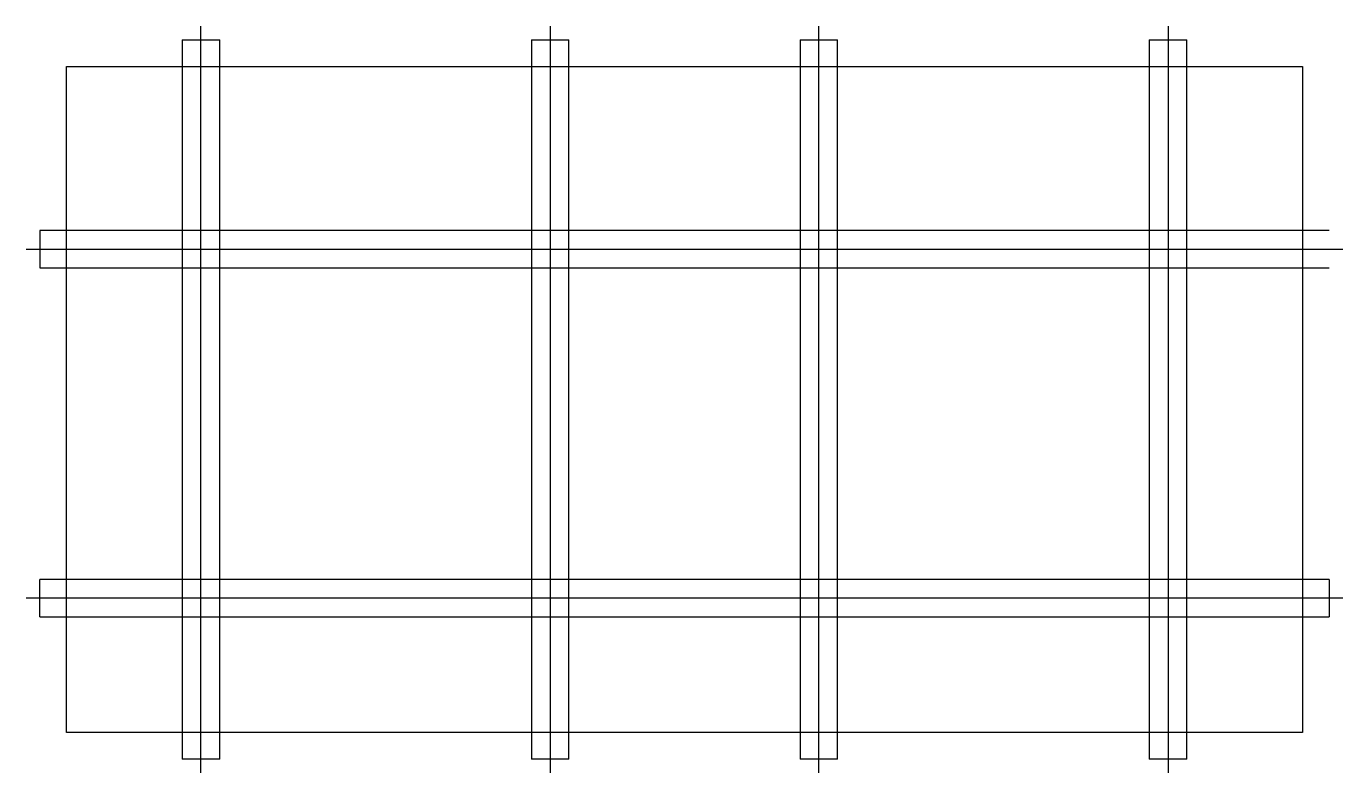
# Model space of a CAD drawing. Header units: millimetres. Extents: x -15 to 475, y -15 to 263.
import ezdxf

# ---------------------------------------------------------------- set-up
doc = ezdxf.new("R2010")
doc.units = ezdxf.units.MM

msp = doc.modelspace()

# ---------------------------------------------------------------- linework, layer by layer
for p, q in [((50, -15), (50, 263)), ((180, 263), (180, -15)), ((280, -15), (280, 263)), ((410, 263), (410, -15)), ((43, 258), (57, 258)), ((173, 258), (187, 258)), ((273, 258), (287, 258)), ((403, 258), (417, 258)), ((-10, 187), (-10, 173)), ((-15, 180), (475, 180)), ((-10, 43), (-10, 57)), ((470, 57), (470, 43)), ((475, 50), (-15, 50)), ((57, -10), (43, -10)), ((187, -10), (173, -10)), ((287, -10), (273, -10)), ((417, -10), (403, -10))]:
    msp.add_line(p, q)
for points in [[(43, 258), (43, -10)], [(57, -10), (57, 258)], [(173, 258), (173, -10)], [(187, -10), (187, 258)], [(273, 258), (273, -10)], [(287, -10), (287, 258)], [(403, 258), (403, -10)], [(417, -10), (417, 258)], [(470, 187), (-10, 187)], [(-10, 173), (470, 173)], [(470, 57), (-10, 57)], [(-10, 43), (470, 43)]]:
    msp.add_lwpolyline(points)
msp.add_lwpolyline([(0, 0), (0, 248), (460, 248), (460, 0)], close=True)

doc.saveas('drawing.dxf')
